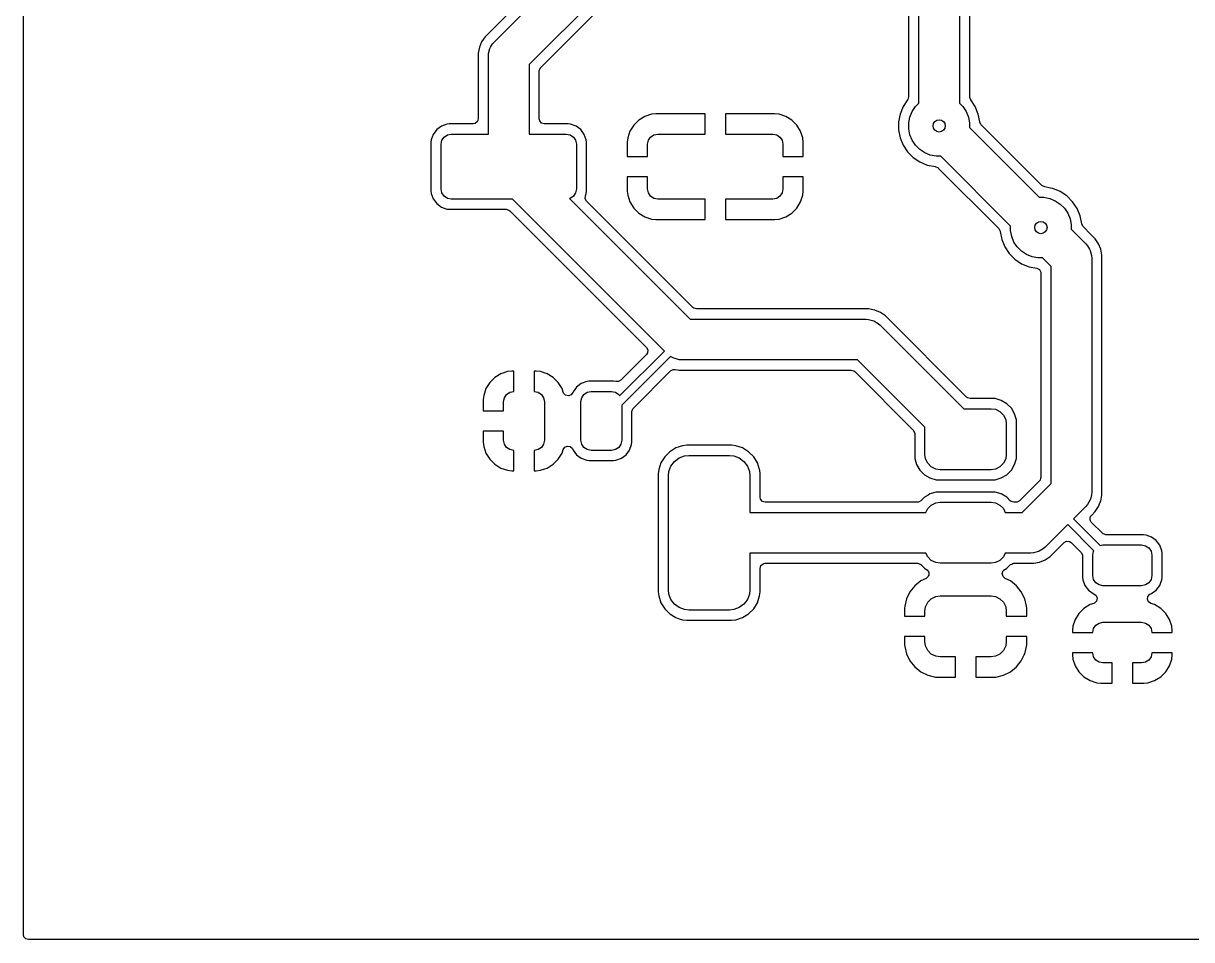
# Model space of a CAD drawing. Extents: x 0 to 90, y 0 to 55.
# Drawn here: x 0 to 28.7, y 0 to 22.52 of the extents above; entities that cross this region are included whole.
import ezdxf

# ---------------------------------------------------------------- set-up
doc = ezdxf.new("R2010")
doc.units = 0
doc.layers.add('BLACK', color=7, linetype='CONTINUOUS')

msp = doc.modelspace()

# ---------------------------------------------------------------- linework, layer by layer
at = {"layer": 'BLACK', "linetype": 'CONTINUOUS'}
for p, q in [((0.0005, 19.597864), (0.0005, 26.076677)), ((12.975682, 23.824548), (11.342054, 22.190922)), ((11.571449, 22.066054), (13.262501, 23.757106)), ((21.7495, 23.62392), (21.7495, 20.71461)), ((22, 20.555553), (22, 23.55)), ((14.419608, 23.5), (12.425002, 21.505394)), ((23, 23.342893), (23, 20.555553)), ((12.711821, 21.437952), (14.487049, 23.213181)), ((23.2505, 20.71461), (23.2505, 23.18777)), ((11.299084, 22.126612), (11.259916, 22.067993)), ((11.29915, 22.126713), (11.299084, 22.126612)), ((11.342048, 22.190915), (11.29915, 22.126713)), ((11.342054, 22.190922), (11.342048, 22.190915)), ((11.203342, 21.931408), (11.174502, 21.786421)), ((11.203345, 21.931418), (11.203342, 21.931408)), ((11.259916, 22.067993), (11.203345, 21.931418)), ((11.429279, 21.777764), (11.463062, 21.903843)), ((11.463062, 21.903843), (11.478977, 21.931408)), ((11.478977, 21.931408), (11.528325, 22.016882)), ((11.528325, 22.016882), (11.52834, 22.016897)), ((11.52834, 22.016897), (11.571449, 22.066054)), ((11.174502, 21.786421), (11.174502, 20.174499)), ((11.425002, 21.712501), (11.429279, 21.777748)), ((11.425002, 19.8), (11.425002, 21.712501)), ((11.429279, 21.777748), (11.429279, 21.777764)), ((12.425002, 21.505394), (12.425002, 19.8)), ((12.675502, 21.350271), (12.695187, 21.41731)), ((12.675502, 20.174499), (12.675502, 21.350271)), ((12.695187, 21.41731), (12.711821, 21.437952)), ((21.7495, 20.71461), (21.729815, 20.647571)), ((23.251334, 20.700255), (23.2505, 20.71461)), ((23.275282, 20.643867), (23.251334, 20.700255)), ((21.613364, 20.473907), (21.53795, 20.291839)), ((21.613371, 20.47392), (21.613364, 20.473907)), ((21.724771, 20.640641), (21.613371, 20.47392)), ((21.729815, 20.647571), (21.724771, 20.640641)), ((21.838559, 20.353548), (21.920242, 20.475795)), ((21.920242, 20.475795), (22, 20.555553)), ((23, 20.555553), (23.079758, 20.475795)), ((23.079758, 20.475795), (23.161441, 20.353548)), ((23.273755, 20.642847), (23.275282, 20.643867)), ((23.277139, 20.637782), (23.273755, 20.642847)), ((23.386632, 20.473914), (23.277139, 20.637782)), ((23.462051, 20.291835), (23.386632, 20.473914)), ((11.154817, 20.10746), (11.102013, 20.061705)), ((11.174502, 20.174499), (11.154817, 20.10746)), ((12.686708, 20.122987), (12.675502, 20.174499)), ((12.732463, 20.070183), (12.686708, 20.122987)), ((15.119154, 20.142315), (14.995184, 20.018345)), ((15.268375, 20.234356), (15.119154, 20.142315)), ((15.26838, 20.234358), (15.268375, 20.234356)), ((15.434802, 20.289505), (15.26838, 20.234358)), ((15.537513, 20.299998), (15.434802, 20.289505)), ((15.537528, 20.299999), (15.537513, 20.299998)), ((16.75, 20.299999), (15.537528, 20.299999)), ((16.75, 19.8), (16.75, 20.299999)), ((18.46248, 20.299999), (17.25, 20.299999)), ((17.25, 20.299999), (17.25, 19.8)), ((18.56519, 20.289506), (18.46248, 20.299999)), ((18.565197, 20.289505), (18.56519, 20.289506)), ((18.731619, 20.234358), (18.565197, 20.289505)), ((18.731624, 20.234356), (18.731619, 20.234358)), ((18.880845, 20.142315), (18.731624, 20.234356)), ((19.004815, 20.018345), (18.880845, 20.142315)), ((21.537947, 20.291829), (21.4995, 20.098543)), ((21.4995, 20.098543), (21.4995, 19.901456)), ((21.53795, 20.291839), (21.537947, 20.291829)), ((21.753611, 20.073513), (21.782295, 20.217714)), ((21.782295, 20.217714), (21.838559, 20.353548)), ((23.161441, 20.353548), (23.217705, 20.217714)), ((23.217705, 20.217714), (23.246389, 20.073513)), ((23.500499, 20.098543), (23.462051, 20.291835)), ((23.501168, 20.095181), (23.500499, 20.098543)), ((23.502504, 20.086701), (23.501168, 20.095181)), ((10.154954, 19.907544), (10.068708, 19.792335)), ((10.154957, 19.907547), (10.154954, 19.907544)), ((10.270166, 19.993793), (10.154957, 19.907547)), ((10.270173, 19.993797), (10.270166, 19.993793)), ((10.405018, 20.044091), (10.270173, 19.993797)), ((10.416259, 20.045299), (10.405018, 20.044091)), ((10.46463, 20.050499), (10.416259, 20.045299)), ((11.050502, 20.050499), (10.46463, 20.050499)), ((11.102013, 20.061705), (11.050502, 20.050499)), ((12.799501, 20.050499), (12.732463, 20.070183)), ((13.385375, 20.0505), (12.799501, 20.050499)), ((13.444985, 20.044091), (13.385375, 20.0505)), ((13.579833, 19.993796), (13.444985, 20.044091)), ((13.695048, 19.907546), (13.579833, 19.993796)), ((13.781298, 19.792331), (13.695048, 19.907546)), ((14.903141, 19.869119), (14.847994, 19.702697)), ((14.903143, 19.869124), (14.903141, 19.869119)), ((14.995184, 20.018345), (14.903143, 19.869124)), ((19.096856, 19.869124), (19.004815, 20.018345)), ((19.096858, 19.869119), (19.096856, 19.869124)), ((19.152005, 19.702697), (19.096858, 19.869119)), ((21.4995, 19.901456), (21.499499, 19.901456)), ((21.499499, 19.901456), (21.537947, 19.70817)), ((21.753611, 19.926487), (21.753611, 20.073513)), ((21.782295, 19.782286), (21.753611, 19.926487)), ((23.246389, 20.073513), (23.246389, 19.960717)), ((23.246389, 19.960717), (24.960717, 18.246389)), ((23.535987, 20.02538), (23.502504, 20.086701)), ((25.025387, 18.53598), (23.535987, 20.02538)), ((0.0005, 13.274986), (0.0005, 19.597864)), ((10.012003, 19.597877), (10.012002, 19.597864)), ((10.012002, 19.597864), (10.012002, 18.402129)), ((10.01841, 19.657482), (10.012003, 19.597883)), ((10.012003, 19.597883), (10.012003, 19.597877)), ((10.068704, 19.792328), (10.01841, 19.657482)), ((10.068708, 19.792335), (10.068704, 19.792328)), ((10.262502, 19.55), (10.281532, 19.645671)), ((10.262502, 18.45), (10.262502, 19.55)), ((10.281532, 19.645671), (10.335725, 19.726777)), ((10.335725, 19.726777), (10.416831, 19.78097)), ((10.416831, 19.78097), (10.512502, 19.8)), ((10.512502, 19.8), (11.425002, 19.8)), ((12.425002, 19.8), (13.337502, 19.8)), ((13.337502, 19.8), (13.433173, 19.78097)), ((13.433173, 19.78097), (13.514279, 19.726777)), ((13.514279, 19.726777), (13.568472, 19.645671)), ((13.568472, 19.645671), (13.587502, 19.55)), ((13.587502, 19.55), (13.587502, 18.45)), ((13.831593, 19.657483), (13.781298, 19.792331)), ((13.837773, 19.599986), (13.831593, 19.657483)), ((13.837999, 19.597883), (13.837773, 19.599986)), ((13.838, 19.597877), (13.837999, 19.597883)), ((13.838001, 19.597869), (13.838, 19.597877)), ((13.838001, 19.037947), (13.838001, 19.597869)), ((14.847993, 19.70269), (14.8375, 19.599986)), ((14.8375, 19.599986), (14.8375, 19.25)), ((14.847994, 19.702697), (14.847993, 19.70269)), ((15.3375, 19.55), (15.35653, 19.645671)), ((15.3375, 19.25), (15.3375, 19.55)), ((15.35653, 19.645671), (15.410723, 19.726777)), ((15.410723, 19.726777), (15.491829, 19.78097)), ((15.491829, 19.78097), (15.5875, 19.8)), ((15.5875, 19.8), (16.75, 19.8)), ((17.25, 19.8), (18.4125, 19.8)), ((18.4125, 19.8), (18.508171, 19.78097)), ((18.508171, 19.78097), (18.589277, 19.726777)), ((18.589277, 19.726777), (18.64347, 19.645671)), ((18.64347, 19.645671), (18.6625, 19.55)), ((18.6625, 19.55), (18.6625, 19.25)), ((19.162498, 19.599986), (19.152005, 19.702697)), ((19.162499, 19.599971), (19.162498, 19.599986)), ((19.162499, 19.25), (19.162499, 19.599971)), ((21.537947, 19.70817), (21.53795, 19.70816)), ((21.53795, 19.70816), (21.613364, 19.526092)), ((21.613364, 19.526092), (21.613371, 19.526079)), ((21.613371, 19.526079), (21.72286, 19.362218)), ((21.838559, 19.646452), (21.782295, 19.782286)), ((21.920242, 19.524205), (21.838559, 19.646452)), ((22.024205, 19.420242), (21.920242, 19.524205)), ((14.8375, 19.25), (15.3375, 19.25)), ((18.6625, 19.25), (19.162499, 19.25)), ((21.72286, 19.362218), (21.722863, 19.362214)), ((21.722863, 19.362214), (21.862214, 19.222863)), ((22.146452, 19.338559), (22.024205, 19.420242)), ((22.282286, 19.282295), (22.146452, 19.338559)), ((22.426487, 19.253611), (22.282286, 19.282295)), ((22.539283, 19.253611), (22.426487, 19.253611)), ((24.253611, 17.539283), (22.539283, 19.253611)), ((13.838002, 18.402127), (13.838001, 19.037947)), ((21.862214, 19.222863), (21.862218, 19.22286)), ((21.862218, 19.22286), (22.026079, 19.113371)), ((22.026079, 19.113371), (22.026092, 19.113364)), ((22.026092, 19.113364), (22.20816, 19.03795)), ((22.20816, 19.03795), (22.20817, 19.037947)), ((22.20817, 19.037947), (22.407434, 18.998311)), ((22.407434, 18.998311), (22.407076, 18.996514)), ((22.407076, 18.996514), (22.463902, 18.973555)), ((22.463902, 18.973555), (22.474621, 18.96401)), ((22.474621, 18.96401), (23.96401, 17.474621)), ((15.3375, 18.75), (14.837501, 18.75)), ((14.837501, 18.75), (14.837501, 18.400013)), ((15.3375, 18.45), (15.3375, 18.75)), ((19.1625, 18.75), (18.6625, 18.75)), ((18.6625, 18.75), (18.6625, 18.45)), ((19.1625, 18.400026), (19.1625, 18.75)), ((10.012002, 18.402129), (10.012003, 18.402123)), ((10.012003, 18.402123), (10.01841, 18.342516)), ((10.281532, 18.354329), (10.262502, 18.45)), ((13.587502, 18.45), (13.568472, 18.354329)), ((13.831593, 18.342517), (13.837775, 18.400013)), ((13.837775, 18.400013), (13.838002, 18.402127)), ((14.837501, 18.400013), (14.847994, 18.297302)), ((15.35653, 18.354329), (15.3375, 18.45)), ((18.6625, 18.45), (18.64347, 18.354329)), ((19.152006, 18.297309), (19.162499, 18.400013)), ((19.162499, 18.400013), (19.1625, 18.400026)), ((25.036126, 18.526421), (25.025387, 18.53598)), ((25.092924, 18.503491), (25.036126, 18.526421)), ((25.092566, 18.501689), (25.092924, 18.503491)), ((25.235022, 18.473351), (25.092566, 18.501689)), ((25.291835, 18.462051), (25.235022, 18.473351)), ((25.473914, 18.386632), (25.291835, 18.462051)), ((25.637782, 18.277139), (25.473914, 18.386632)), ((10.01841, 18.342516), (10.068704, 18.207671)), ((10.068704, 18.207671), (10.068708, 18.207664)), ((10.068708, 18.207664), (10.154954, 18.092455)), ((10.154954, 18.092455), (10.154957, 18.092452)), ((10.154957, 18.092452), (10.270166, 18.006206)), ((10.335725, 18.273223), (10.281532, 18.354329)), ((10.416831, 18.21903), (10.335725, 18.273223)), ((10.512502, 18.2), (10.416831, 18.21903)), ((12.017896, 18.2), (10.512502, 18.2)), ((15.750737, 14.467157), (12.017896, 18.2)), ((13.433173, 18.21903), (13.416412, 18.215696)), ((13.416412, 18.215696), (16.382109, 15.25)), ((13.514279, 18.273223), (13.433173, 18.21903)), ((13.568472, 18.354329), (13.514279, 18.273223)), ((13.803456, 18.21075), (13.808439, 18.28044)), ((13.836939, 18.149429), (13.803456, 18.21075)), ((13.808439, 18.28044), (13.831593, 18.342517)), ((15.162449, 16.82392), (13.836939, 18.149429)), ((14.847994, 18.297302), (14.903141, 18.13088)), ((14.903141, 18.13088), (14.903143, 18.130875)), ((14.903143, 18.130875), (14.995184, 17.981654)), ((15.410723, 18.273223), (15.35653, 18.354329)), ((15.491829, 18.21903), (15.410723, 18.273223)), ((15.5875, 18.2), (15.491829, 18.21903)), ((16.75, 18.2), (15.5875, 18.2)), ((16.75, 17.7), (16.75, 18.2)), ((18.4125, 18.2), (17.25, 18.2)), ((17.25, 18.2), (17.25, 17.7)), ((18.508171, 18.21903), (18.4125, 18.2)), ((18.589277, 18.273223), (18.508171, 18.21903)), ((18.64347, 18.354329), (18.589277, 18.273223)), ((19.004815, 17.981654), (19.096856, 18.130875)), ((19.096856, 18.130875), (19.096858, 18.13088)), ((19.096858, 18.13088), (19.152005, 18.297302)), ((19.152005, 18.297302), (19.152006, 18.297309)), ((24.960717, 18.246389), (25.073513, 18.246389)), ((25.073513, 18.246389), (25.217714, 18.217705)), ((25.217714, 18.217705), (25.353548, 18.161441)), ((25.353548, 18.161441), (25.475795, 18.079758)), ((25.777139, 18.137782), (25.637782, 18.277139)), ((25.886632, 17.973914), (25.777139, 18.137782)), ((10.270166, 18.006206), (10.270173, 18.006202)), ((10.270173, 18.006202), (10.405019, 17.955908)), ((10.405019, 17.955908), (10.405018, 17.955908)), ((10.405018, 17.955908), (10.464618, 17.949501)), ((10.464618, 17.949501), (10.464621, 17.9495)), ((10.464621, 17.9495), (10.464629, 17.9495)), ((10.464629, 17.9495), (11.862771, 17.9495)), ((11.862771, 17.9495), (11.92981, 17.929815)), ((11.92981, 17.929815), (11.950452, 17.913181)), ((11.950452, 17.913181), (15.308796, 14.554838)), ((14.995184, 17.981654), (15.119154, 17.857684)), ((15.119154, 17.857684), (15.268375, 17.765643)), ((18.731624, 17.765643), (18.880845, 17.857684)), ((18.880845, 17.857684), (19.004815, 17.981654)), ((25.475795, 18.079758), (25.579758, 17.975795)), ((25.579758, 17.975795), (25.661441, 17.853548)), ((25.661441, 17.853548), (25.717705, 17.717714)), ((25.962051, 17.791835), (25.886632, 17.973914)), ((15.268375, 17.765643), (15.26838, 17.765641)), ((15.26838, 17.765641), (15.434802, 17.710494)), ((15.434802, 17.710494), (15.434809, 17.710493)), ((15.434809, 17.710493), (15.537513, 17.7)), ((15.537513, 17.7), (16.75, 17.7)), ((17.25, 17.7), (18.462471, 17.7)), ((18.462471, 17.7), (18.462487, 17.700001)), ((18.462487, 17.700001), (18.565197, 17.710494)), ((18.565197, 17.710494), (18.731619, 17.765641)), ((18.731619, 17.765641), (18.731624, 17.765643)), ((24.253611, 17.426487), (24.253611, 17.539283)), ((25.717705, 17.717714), (25.746389, 17.573513)), ((25.746389, 17.573513), (25.746389, 17.460717)), ((25.962052, 17.791829), (25.962051, 17.791835)), ((26.001169, 17.595176), (25.962052, 17.791829)), ((26.002504, 17.5867), (26.001169, 17.595176)), ((26.035987, 17.525379), (26.002504, 17.5867)), ((26.228416, 17.332951), (26.035987, 17.525379)), ((23.96401, 17.474621), (23.997495, 17.413298)), ((23.997495, 17.413298), (23.99883, 17.404822)), ((23.99883, 17.404822), (24.037947, 17.20817)), ((24.282295, 17.282286), (24.253611, 17.426487)), ((24.338559, 17.146452), (24.282295, 17.282286)), ((25.746389, 17.460717), (26.103553, 17.103554)), ((26.332951, 17.228416), (26.228416, 17.332951)), ((26.415084, 17.105495), (26.332951, 17.228416)), ((24.037947, 17.20817), (24.03795, 17.20816)), ((24.03795, 17.20816), (24.113364, 17.026092)), ((24.113364, 17.026092), (24.113371, 17.026079)), ((24.113371, 17.026079), (24.22286, 16.862218)), ((24.420242, 17.024205), (24.338559, 17.146452)), ((24.524205, 16.920242), (24.420242, 17.024205)), ((26.103553, 17.103554), (26.146668, 17.054389)), ((26.146668, 17.054389), (26.146677, 17.054381)), ((26.146677, 17.054381), (26.196022, 16.968913)), ((26.196022, 16.968913), (26.21194, 16.941342)), ((26.21194, 16.941342), (26.245723, 16.815263)), ((26.471658, 16.968913), (26.415084, 17.105495)), ((26.471659, 16.968907), (26.471658, 16.968913)), ((26.5005, 16.82392), (26.471659, 16.968907)), ((16.44955, 15.536819), (15.162449, 16.82392)), ((24.22286, 16.862218), (24.222863, 16.862214)), ((24.222863, 16.862214), (24.362214, 16.722863)), ((24.362214, 16.722863), (24.362218, 16.72286)), ((24.362218, 16.72286), (24.526079, 16.613371)), ((24.646452, 16.838559), (24.524205, 16.920242)), ((24.782286, 16.782295), (24.646452, 16.838559)), ((24.926487, 16.753611), (24.782286, 16.782295)), ((25.039282, 16.753611), (24.926487, 16.753611)), ((25.25, 16.542893), (25.039282, 16.753611)), ((26.245723, 16.815263), (26.245723, 16.815247)), ((26.245723, 16.815247), (26.25, 16.75)), ((26.25, 16.75), (26.25, 11)), ((26.5005, 10.926079), (26.5005, 16.82392)), ((24.526079, 16.613371), (24.526092, 16.613364)), ((24.526092, 16.613364), (24.70816, 16.53795)), ((24.70816, 16.53795), (24.70817, 16.537947)), ((24.70817, 16.537947), (24.899692, 16.499851)), ((24.899692, 16.499851), (24.961603, 16.467466)), ((24.961603, 16.467466), (24.996177, 16.40675)), ((24.996177, 16.40675), (24.9995, 16.378234)), ((24.9995, 16.378234), (24.9995, 11.362229)), ((25.25, 11.207106), (25.25, 16.542893)), ((16.470192, 15.520185), (16.44955, 15.536819)), ((16.537231, 15.5005), (16.470192, 15.520185)), ((20.773918, 15.5005), (16.537231, 15.5005)), ((20.77392, 15.5005), (20.773918, 15.5005)), ((20.871462, 15.481096), (20.77392, 15.5005)), ((16.382109, 15.25), (20.7, 15.25)), ((20.7, 15.25), (20.765248, 15.245723)), ((20.765248, 15.245723), (20.765263, 15.245723)), ((20.765263, 15.245723), (20.891342, 15.21194)), ((20.918913, 15.471658), (20.871462, 15.481096)), ((21.055495, 15.415084), (20.918913, 15.471658)), ((21.104729, 15.382186), (21.055495, 15.415084)), ((21.178416, 15.332952), (21.104729, 15.382186)), ((23.174552, 13.336813), (21.178416, 15.332952)), ((20.891342, 15.21194), (21.004381, 15.146677)), ((21.004381, 15.146677), (21.004396, 15.146661)), ((21.004396, 15.146661), (21.053553, 15.103553)), ((21.053553, 15.103553), (23.107107, 13.05)), ((14.65024, 13.36666), (15.750737, 14.467157)), ((15.308796, 14.379476), (14.679929, 13.750609)), ((15.308796, 14.554838), (15.342281, 14.493515)), ((15.337297, 14.423823), (15.308796, 14.379476)), ((15.342281, 14.493515), (15.337297, 14.423823)), ((15.901765, 14.335341), (14.699999, 13.133575)), ((15.98366, 14.28806), (15.901765, 14.335341)), ((16.010303, 14.28092), (15.98366, 14.28806)), ((16.109739, 14.254277), (16.010303, 14.28092)), ((16.109754, 14.254277), (16.109739, 14.254277)), ((16.175002, 14.25), (16.109754, 14.254277)), ((20.492894, 14.25), (16.175002, 14.25)), ((22.15, 12.592893), (20.492894, 14.25)), ((11.581655, 13.817315), (11.457685, 13.693345)), ((11.730876, 13.909356), (11.581655, 13.817315)), ((11.730881, 13.909358), (11.730876, 13.909356)), ((11.897303, 13.964505), (11.730881, 13.909358)), ((12.000014, 13.974998), (11.897303, 13.964505)), ((12.000029, 13.974999), (12.000014, 13.974998)), ((12.050001, 13.974999), (12.000029, 13.974999)), ((12.050001, 13.475), (12.050001, 13.974999)), ((12.599981, 13.974999), (12.550001, 13.974998)), ((12.550001, 13.974998), (12.550001, 13.475)), ((12.702691, 13.964506), (12.599981, 13.974999)), ((12.702698, 13.964505), (12.702691, 13.964506)), ((12.86912, 13.909358), (12.702698, 13.964505)), ((12.869125, 13.909356), (12.86912, 13.909358)), ((13.018346, 13.817315), (12.869125, 13.909356)), ((13.142316, 13.693345), (13.018346, 13.817315)), ((14.986817, 13.066133), (15.90333, 13.982646)), ((15.90333, 13.982646), (15.964653, 14.016131)), ((15.964653, 14.016131), (16.015204, 14.016582)), ((16.015204, 14.016582), (16.072246, 14.005235)), ((16.072246, 14.005235), (16.072245, 14.005234)), ((16.072245, 14.005234), (16.101078, 13.9995)), ((16.101078, 13.9995), (16.101084, 13.9995)), ((16.101084, 13.9995), (16.101085, 13.9995)), ((16.101085, 13.9995), (16.24892, 13.9995)), ((16.24892, 13.9995), (20.33777, 13.9995)), ((20.33777, 13.9995), (20.404809, 13.979815)), ((20.404809, 13.979815), (20.425451, 13.963181)), ((20.425451, 13.963181), (21.863181, 12.52545)), ((11.365642, 13.544119), (11.310495, 13.377697)), ((11.365644, 13.544124), (11.365642, 13.544119)), ((11.457685, 13.693345), (11.365644, 13.544124)), ((13.234357, 13.544124), (13.142316, 13.693345)), ((13.23436, 13.544117), (13.234357, 13.544124)), ((13.26493, 13.451863), (13.23436, 13.544117)), ((13.592451, 13.582544), (13.506205, 13.467335)), ((13.592454, 13.582547), (13.592451, 13.582544)), ((13.707663, 13.668793), (13.592454, 13.582547)), ((13.70767, 13.668797), (13.707663, 13.668793)), ((13.842515, 13.719091), (13.70767, 13.668797)), ((13.853756, 13.720299), (13.842515, 13.719091)), ((13.902127, 13.725499), (13.853756, 13.720299)), ((14.497872, 13.7255), (13.902127, 13.725499)), ((14.557482, 13.719091), (14.497872, 13.7255)), ((14.557491, 13.719087), (14.557482, 13.719091)), ((14.563728, 13.717614), (14.557491, 13.719087)), ((14.618606, 13.717124), (14.563728, 13.717614)), ((14.679929, 13.750609), (14.618606, 13.717124)), ((0.0005, 12.225013), (0.0005, 13.274986)), ((11.310494, 13.37769), (11.300001, 13.274986)), ((11.300001, 13.274986), (11.300001, 13)), ((11.310495, 13.377697), (11.310494, 13.37769)), ((11.800001, 13.225), (11.819031, 13.320671)), ((11.800001, 13), (11.800001, 13.225)), ((11.819031, 13.320671), (11.873224, 13.401777)), ((11.873224, 13.401777), (11.95433, 13.45597)), ((11.95433, 13.45597), (12.050001, 13.475)), ((12.550001, 13.475), (12.645672, 13.45597)), ((12.645672, 13.45597), (12.726778, 13.401777)), ((12.726778, 13.401777), (12.780971, 13.320671)), ((12.780971, 13.320671), (12.800001, 13.225)), ((12.800001, 13.225), (12.800001, 12.275)), ((13.273803, 13.43144), (13.26493, 13.451863)), ((13.323208, 13.382034), (13.273803, 13.43144)), ((13.391481, 13.367182), (13.323208, 13.382034)), ((13.456946, 13.391598), (13.391481, 13.367182)), ((13.498817, 13.447532), (13.456946, 13.391598)), ((13.506199, 13.467323), (13.498817, 13.447532)), ((13.506205, 13.467335), (13.506199, 13.467323)), ((13.699999, 13.225), (13.719029, 13.320671)), ((13.699999, 12.275), (13.699999, 13.225)), ((13.719029, 13.320671), (13.773222, 13.401777)), ((13.773222, 13.401777), (13.854328, 13.45597)), ((13.854328, 13.45597), (13.949999, 13.475)), ((13.949999, 13.475), (14.449999, 13.475)), ((14.449999, 13.475), (14.54567, 13.45597)), ((14.54567, 13.45597), (14.626776, 13.401777)), ((14.626776, 13.401777), (14.65024, 13.36666)), ((23.195189, 13.320183), (23.174552, 13.336813)), ((23.262227, 13.300499), (23.195189, 13.320183)), ((23.838163, 13.3005), (23.262227, 13.300499)), ((23.873627, 13.297709), (23.838163, 13.3005)), ((24.02539, 13.253618), (23.873627, 13.297709)), ((24.16142, 13.17317), (24.02539, 13.253618)), ((11.300001, 13), (11.800001, 13)), ((14.699999, 13.133575), (14.699999, 12.275)), ((14.950498, 12.978452), (14.970182, 13.045491)), ((14.950499, 12.227127), (14.950498, 12.978452)), ((14.970182, 13.045491), (14.986817, 13.066133)), ((23.107107, 13.05), (23.775, 13.05)), ((23.775, 13.05), (23.882001, 13.03441)), ((23.882001, 13.03441), (23.992904, 12.980193)), ((23.992904, 12.980193), (24.080193, 12.892904)), ((24.27317, 13.06142), (24.16142, 13.17317)), ((24.353618, 12.92539), (24.27317, 13.06142)), ((24.397709, 12.773627), (24.353618, 12.92539)), ((24.080193, 12.892904), (24.13441, 12.782001)), ((24.13441, 12.782001), (24.15, 12.675)), ((24.15, 12.675), (24.15, 11.925)), ((24.400499, 12.738162), (24.397709, 12.773627)), ((24.4005, 11.861837), (24.400499, 12.738162)), ((11.800001, 12.5), (11.300002, 12.5)), ((11.300002, 12.5), (11.300002, 12.225013)), ((11.800001, 12.275), (11.800001, 12.5)), ((21.863181, 12.52545), (21.896666, 12.464127)), ((21.896666, 12.464127), (21.8995, 12.437769)), ((21.8995, 12.437769), (21.8995, 11.861849)), ((22.15, 11.925), (22.15, 12.592893)), ((0.0005, 11.450016), (0.0005, 12.225013)), ((11.300002, 12.225013), (11.310495, 12.122302)), ((11.310495, 12.122302), (11.365642, 11.95588)), ((11.819031, 12.179329), (11.800001, 12.275)), ((11.873224, 12.098223), (11.819031, 12.179329)), ((11.95433, 12.04403), (11.873224, 12.098223)), ((12.726778, 12.098223), (12.645672, 12.04403)), ((12.780971, 12.179329), (12.726778, 12.098223)), ((12.800001, 12.275), (12.780971, 12.179329)), ((13.26493, 12.048137), (13.304702, 12.105582)), ((13.304702, 12.105582), (13.369218, 12.132405)), ((13.369218, 12.132405), (13.437994, 12.12009)), ((13.437994, 12.12009), (13.489194, 12.072547)), ((13.489194, 12.072547), (13.498817, 12.052469)), ((13.719029, 12.179329), (13.699999, 12.275)), ((13.773222, 12.098223), (13.719029, 12.179329)), ((13.854328, 12.04403), (13.773222, 12.098223)), ((14.626776, 12.098223), (14.54567, 12.04403)), ((14.680969, 12.179329), (14.626776, 12.098223)), ((14.699999, 12.275), (14.680969, 12.179329)), ((14.893796, 12.032671), (14.94409, 12.167517)), ((14.94409, 12.167517), (14.950499, 12.227127)), ((16.030667, 12.084814), (15.881345, 11.992712)), ((16.197204, 12.139999), (16.030667, 12.084814)), ((16.299981, 12.150498), (16.197204, 12.139999)), ((16.299985, 12.150498), (16.299981, 12.150498)), ((16.299993, 12.150499), (16.299985, 12.150498)), ((17.40001, 12.1505), (16.299993, 12.150499)), ((17.502798, 12.139999), (17.40001, 12.1505)), ((17.669335, 12.084814), (17.502798, 12.139999)), ((17.818657, 11.992712), (17.669335, 12.084814)), ((11.365642, 11.95588), (11.365644, 11.955875)), ((11.365644, 11.955875), (11.457685, 11.806654)), ((11.457685, 11.806654), (11.581655, 11.682684)), ((12.050001, 12.025), (11.95433, 12.04403)), ((12.050001, 11.525), (12.050001, 12.025)), ((12.645672, 12.04403), (12.550001, 12.025)), ((12.550001, 12.025), (12.550001, 11.524999)), ((13.018346, 11.682684), (13.142316, 11.806654)), ((13.142316, 11.806654), (13.234357, 11.955875)), ((13.234357, 11.955875), (13.234359, 11.95588)), ((13.234359, 11.95588), (13.26493, 12.048137)), ((13.498817, 12.052469), (13.506201, 12.032672)), ((13.506201, 12.032672), (13.506205, 12.032664)), ((13.506205, 12.032664), (13.592451, 11.917455)), ((13.592451, 11.917455), (13.592454, 11.917452)), ((13.592454, 11.917452), (13.707663, 11.831206)), ((13.707663, 11.831206), (13.70767, 11.831202)), ((13.70767, 11.831202), (13.842512, 11.78091)), ((13.842512, 11.78091), (13.842513, 11.780909)), ((13.842513, 11.780909), (13.842516, 11.780909)), ((13.842516, 11.780909), (13.902126, 11.7745)), ((13.949999, 12.025), (13.854328, 12.04403)), ((13.902126, 11.7745), (13.902134, 11.7745)), ((13.902134, 11.7745), (13.902135, 11.7745)), ((13.902135, 11.7745), (14.497869, 11.7745)), ((14.449999, 12.025), (13.949999, 12.025)), ((14.54567, 12.04403), (14.449999, 12.025)), ((14.497869, 11.7745), (14.497875, 11.774501)), ((14.497875, 11.774501), (14.557482, 11.780908)), ((14.557482, 11.780908), (14.692327, 11.831202)), ((14.692327, 11.831202), (14.692334, 11.831206)), ((14.692334, 11.831206), (14.807543, 11.917452)), ((14.807543, 11.917452), (14.807546, 11.917455)), ((14.807546, 11.917455), (14.893792, 12.032664)), ((14.893792, 12.032664), (14.893796, 12.032671)), ((15.757289, 11.868656), (15.665187, 11.719334)), ((15.881345, 11.992712), (15.757289, 11.868656)), ((15.996448, 11.753553), (16.110377, 11.838839)), ((16.110377, 11.838839), (16.243718, 11.888573)), ((16.243718, 11.888573), (16.350001, 11.9)), ((16.350001, 11.9), (17.350001, 11.9)), ((17.350001, 11.9), (17.456284, 11.888573)), ((17.456284, 11.888573), (17.589625, 11.838839)), ((17.589625, 11.838839), (17.703554, 11.753553)), ((17.942713, 11.868656), (17.818657, 11.992712)), ((18.034815, 11.719334), (17.942713, 11.868656)), ((21.8995, 11.861849), (21.899501, 11.861824)), ((21.899501, 11.861824), (21.902291, 11.826372)), ((21.902291, 11.826372), (21.94638, 11.674614)), ((22.16559, 11.817999), (22.15, 11.925)), ((22.219807, 11.707096), (22.16559, 11.817999)), ((24.13441, 11.817999), (24.080193, 11.707096)), ((24.15, 11.925), (24.13441, 11.817999)), ((24.353618, 11.67461), (24.397709, 11.826373)), ((24.397709, 11.826373), (24.4005, 11.861837)), ((11.581655, 11.682684), (11.730876, 11.590643)), ((11.730876, 11.590643), (11.730881, 11.590641)), ((11.730881, 11.590641), (11.897303, 11.535494)), ((11.897303, 11.535494), (11.89731, 11.535493)), ((11.89731, 11.535493), (12.000014, 11.525)), ((12.000014, 11.525), (12.050001, 11.525)), ((12.550001, 11.524999), (12.599971, 11.525)), ((12.599971, 11.525), (12.599989, 11.525001)), ((12.599989, 11.525001), (12.702698, 11.535494)), ((12.702698, 11.535494), (12.80946, 11.570872)), ((12.80946, 11.570872), (12.86912, 11.590641)), ((12.86912, 11.590641), (12.869125, 11.590643)), ((12.869125, 11.590643), (13.018346, 11.682684)), ((15.610001, 11.552795), (15.599501, 11.450016)), ((15.610002, 11.552795), (15.610001, 11.552795)), ((15.665187, 11.719334), (15.610002, 11.552797)), ((15.610002, 11.552797), (15.610002, 11.552795)), ((15.850001, 11.4), (15.861428, 11.506283)), ((15.861428, 11.506283), (15.911162, 11.639624)), ((15.911162, 11.639624), (15.996448, 11.753553)), ((17.703554, 11.753553), (17.78884, 11.639624)), ((17.78884, 11.639624), (17.838574, 11.506283)), ((17.838574, 11.506283), (17.850001, 11.4)), ((18.09, 11.552797), (18.034815, 11.719334)), ((18.091768, 11.535493), (18.09, 11.552797)), ((18.100499, 11.450018), (18.091768, 11.535493)), ((21.94638, 11.674614), (21.946382, 11.674609)), ((21.946382, 11.674609), (22.026827, 11.538583)), ((22.026827, 11.538583), (22.026834, 11.538574)), ((22.026834, 11.538574), (22.138574, 11.426834)), ((22.307096, 11.619807), (22.219807, 11.707096)), ((22.417999, 11.56559), (22.307096, 11.619807)), ((22.525, 11.55), (22.417999, 11.56559)), ((23.775, 11.55), (22.525, 11.55)), ((23.882001, 11.56559), (23.775, 11.55)), ((23.992904, 11.619807), (23.882001, 11.56559)), ((24.080193, 11.707096), (23.992904, 11.619807)), ((24.161425, 11.426834), (24.273165, 11.538574)), ((24.273165, 11.538574), (24.273172, 11.538583)), ((24.273172, 11.538583), (24.353617, 11.674609)), ((24.353617, 11.674609), (24.353618, 11.67461)), ((0.0005, 7.248903), (0.0005, 11.450016)), ((15.599501, 11.450016), (15.599501, 8.549998)), ((15.850001, 8.6), (15.850001, 11.4)), ((17.850001, 11.4), (17.850001, 10.5)), ((18.1005, 11.450001), (18.100499, 11.450018)), ((18.1005, 10.8745), (18.1005, 11.450001)), ((22.138574, 11.426834), (22.138583, 11.426827)), ((22.138583, 11.426827), (22.274609, 11.346382)), ((22.274609, 11.346382), (22.274614, 11.34638)), ((22.274614, 11.34638), (22.426366, 11.302292)), ((22.426366, 11.302292), (22.426379, 11.30229)), ((22.426379, 11.30229), (22.461836, 11.2995)), ((22.461836, 11.2995), (22.461837, 11.2995)), ((22.461837, 11.2995), (23.83815, 11.2995)), ((23.83815, 11.2995), (23.838175, 11.299501)), ((23.838175, 11.299501), (23.873627, 11.302291)), ((23.873627, 11.302291), (24.025385, 11.34638)), ((24.025385, 11.34638), (24.02539, 11.346382)), ((24.02539, 11.346382), (24.161416, 11.426827)), ((24.161416, 11.426827), (24.161425, 11.426834)), ((24.963183, 11.274551), (24.792048, 11.103416)), ((24.963191, 11.274561), (24.963183, 11.274551)), ((24.979815, 11.29519), (24.963191, 11.274561)), ((24.980577, 11.297786), (24.979815, 11.29519)), ((24.984332, 11.302802), (24.980577, 11.297786)), ((24.990855, 11.332788), (24.984332, 11.302802)), ((24.9995, 11.362229), (24.990855, 11.332788)), ((25.021454, 10.97856), (25.25, 11.207106)), ((22.228043, 10.926079), (22.138582, 10.873172)), ((22.274609, 10.953618), (22.228043, 10.926079)), ((22.426372, 10.997709), (22.274609, 10.953618)), ((22.458309, 11.000221), (22.426372, 10.997709)), ((22.461823, 11.000498), (22.458309, 11.000221)), ((22.461825, 11.000498), (22.461823, 11.000498)), ((22.461837, 11.000499), (22.461825, 11.000498)), ((23.838162, 11.0005), (22.461837, 11.000499)), ((23.873626, 10.997709), (23.838162, 11.0005)), ((24.025389, 10.953618), (23.873626, 10.997709)), ((24.161419, 10.87317), (24.025389, 10.953618)), ((24.787707, 11.099074), (24.475451, 10.786819)), ((24.542894, 10.5), (25.021446, 10.978553)), ((24.792046, 11.103413), (24.787707, 11.099074)), ((24.792048, 11.103416), (24.792046, 11.103413)), ((25.021446, 10.978553), (25.021454, 10.97856)), ((26.245723, 10.934737), (26.21578, 10.822989)), ((26.25, 11), (26.245723, 10.934752)), ((26.245723, 10.934752), (26.245723, 10.934737)), ((26.471659, 10.781092), (26.5005, 10.926079)), ((18.111706, 10.822989), (18.1005, 10.8745)), ((18.157461, 10.770185), (18.111706, 10.822989)), ((18.2245, 10.7505), (18.157461, 10.770185)), ((21.964546, 10.7505), (18.2245, 10.7505)), ((21.990904, 10.753334), (21.964546, 10.7505)), ((22.052227, 10.786819), (21.990904, 10.753334)), ((22.138573, 10.873165), (22.052227, 10.786819)), ((22.138582, 10.873172), (22.138573, 10.873165)), ((22.219806, 10.592904), (22.307095, 10.680193)), ((22.307095, 10.680193), (22.417998, 10.73441)), ((22.417998, 10.73441), (22.524999, 10.75)), ((22.524999, 10.75), (23.774999, 10.75)), ((23.774999, 10.75), (23.882, 10.73441)), ((23.882, 10.73441), (23.992903, 10.680193)), ((23.992903, 10.680193), (24.080192, 10.592904)), ((24.161424, 10.873165), (24.161419, 10.87317)), ((24.247771, 10.786819), (24.161424, 10.873165)), ((24.268413, 10.770185), (24.247771, 10.786819)), ((24.335452, 10.7505), (24.268413, 10.770185)), ((24.38777, 10.7505), (24.335452, 10.7505)), ((24.414128, 10.753334), (24.38777, 10.7505)), ((24.475451, 10.786819), (24.414128, 10.753334)), ((26.103553, 10.646447), (25.799263, 10.342157)), ((26.146668, 10.69561), (26.103553, 10.646447)), ((26.146677, 10.695619), (26.146668, 10.69561)), ((26.21194, 10.808658), (26.146677, 10.695619)), ((26.21578, 10.822989), (26.21194, 10.808658)), ((26.352661, 10.551082), (26.415084, 10.644505)), ((26.415084, 10.644505), (26.458989, 10.7505)), ((26.458989, 10.7505), (26.471656, 10.781082)), ((26.471656, 10.781082), (26.471659, 10.781092)), ((17.850001, 10.5), (22.174388, 10.5)), ((22.174388, 10.5), (22.219806, 10.592904)), ((24.080192, 10.592904), (24.12561, 10.5)), ((24.12561, 10.5), (24.542894, 10.5)), ((25.799263, 10.342157), (26.455288, 9.686132)), ((26.205787, 10.327232), (26.210609, 10.356201)), ((26.210609, 10.356201), (26.212704, 10.385491)), ((26.212704, 10.385491), (26.216532, 10.391783)), ((26.216532, 10.391783), (26.21726, 10.396154)), ((26.21726, 10.396154), (26.230661, 10.415007)), ((26.230661, 10.415007), (26.236994, 10.425415)), ((26.236994, 10.425415), (26.239038, 10.427671)), ((26.239038, 10.427671), (26.332951, 10.521584)), ((26.332951, 10.521584), (26.352661, 10.551082)), ((25.657842, 10.200735), (25.103553, 9.646447)), ((26.301591, 9.556986), (25.657842, 10.200735)), ((26.208145, 10.321749), (26.205787, 10.327232)), ((26.20772, 10.315799), (26.208145, 10.321749)), ((26.221791, 10.290029), (26.20772, 10.315799)), ((26.233398, 10.263049), (26.221791, 10.290029)), ((26.238345, 10.259712), (26.233398, 10.263049)), ((26.241205, 10.254476), (26.238345, 10.259712)), ((26.508868, 9.986812), (26.241205, 10.254476)), ((25.228421, 9.417052), (25.570161, 9.758793)), ((25.570161, 9.758793), (25.631484, 9.792278)), ((25.631484, 9.792278), (25.701175, 9.787294)), ((25.701175, 9.787294), (25.745523, 9.758793)), ((25.745523, 9.758793), (25.988181, 9.516135)), ((26.529505, 9.970182), (26.508868, 9.986812)), ((26.596543, 9.950498), (26.529505, 9.970182)), ((27.522873, 9.950499), (26.596543, 9.950498)), ((27.582483, 9.94409), (27.522873, 9.950499)), ((27.717331, 9.893795), (27.582483, 9.94409)), ((27.832546, 9.807545), (27.717331, 9.893795)), ((27.918796, 9.69233), (27.832546, 9.807545)), ((22.174388, 9.5), (17.850001, 9.5)), ((17.850001, 9.5), (17.850001, 8.6)), ((22.219806, 9.407096), (22.174388, 9.5)), ((24.12561, 9.5), (24.080192, 9.407096)), ((24.75, 9.5), (24.12561, 9.5)), ((24.815248, 9.504277), (24.75, 9.5)), ((24.815263, 9.504277), (24.815248, 9.504277)), ((24.941342, 9.53806), (24.815263, 9.504277)), ((24.954523, 9.54567), (24.941342, 9.53806)), ((25.054381, 9.603323), (24.954523, 9.54567)), ((25.054396, 9.603338), (25.054381, 9.603323)), ((25.103553, 9.646447), (25.054396, 9.603338)), ((25.988181, 9.516135), (26.021666, 9.454812)), ((26.275, 9.449999), (26.29403, 9.54567)), ((26.29403, 9.54567), (26.301591, 9.556986)), ((26.455288, 9.686132), (26.525, 9.699999)), ((26.525, 9.699999), (27.475, 9.699999)), ((27.475, 9.699999), (27.570671, 9.680969)), ((27.570671, 9.680969), (27.651777, 9.626776)), ((27.651777, 9.626776), (27.70597, 9.54567)), ((27.70597, 9.54567), (27.725, 9.449999)), ((27.969091, 9.557482), (27.918796, 9.69233)), ((27.975499, 9.497871), (27.969091, 9.557482)), ((27.9755, 8.902126), (27.975499, 9.497871)), ((18.100501, 9.1255), (18.120186, 9.192539)), ((18.120186, 9.192539), (18.17299, 9.238294)), ((18.17299, 9.238294), (18.224501, 9.2495)), ((18.224501, 9.2495), (21.964546, 9.2495)), ((21.964546, 9.2495), (21.98905, 9.242304)), ((21.98905, 9.242304), (22.014378, 9.239046)), ((22.014378, 9.239046), (22.025099, 9.231719)), ((22.025099, 9.231719), (22.031585, 9.229815)), ((22.031585, 9.229815), (22.044349, 9.220408)), ((22.044349, 9.220408), (22.048445, 9.216963)), ((22.048445, 9.216963), (22.138579, 9.12683)), ((22.307095, 9.319807), (22.219806, 9.407096)), ((22.417998, 9.26559), (22.307095, 9.319807)), ((22.524999, 9.25), (22.417998, 9.26559)), ((23.774999, 9.25), (22.524999, 9.25)), ((23.882, 9.26559), (23.774999, 9.25)), ((23.992903, 9.319807), (23.882, 9.26559)), ((24.080192, 9.407096), (23.992903, 9.319807)), ((24.161419, 9.12683), (24.251547, 9.216958)), ((24.251547, 9.216958), (24.25565, 9.220408)), ((24.25565, 9.220408), (24.282937, 9.232383)), ((24.282937, 9.232383), (24.309094, 9.246666)), ((24.309094, 9.246666), (24.317554, 9.247575)), ((24.317554, 9.247575), (24.319629, 9.248486)), ((24.319629, 9.248486), (24.322208, 9.248076)), ((24.322208, 9.248076), (24.335452, 9.2495)), ((24.335452, 9.2495), (24.82392, 9.2495)), ((24.82392, 9.2495), (24.968907, 9.27834)), ((24.968907, 9.27834), (24.968917, 9.278343)), ((24.968917, 9.278343), (25.105491, 9.334913)), ((25.105491, 9.334913), (25.154729, 9.367813)), ((25.154729, 9.367812), (25.228414, 9.417046)), ((25.154729, 9.367813), (25.154729, 9.367812)), ((25.228414, 9.417046), (25.228421, 9.417052)), ((26.021666, 9.454812), (26.0245, 9.428454)), ((26.0245, 9.428454), (26.0245, 8.902128)), ((26.275, 8.949999), (26.275, 9.449999)), ((27.725, 9.449999), (27.725, 8.949999)), ((18.100501, 8.549991), (18.100501, 9.1255)), ((22.138579, 9.12683), (22.196086, 9.09282)), ((22.206725, 8.898809), (22.196061, 8.893746)), ((22.196086, 9.09282), (22.203943, 9.086214)), ((22.203943, 9.086214), (22.217821, 9.065308)), ((22.211091, 8.905829), (22.206725, 8.898809)), ((22.220801, 8.913636), (22.211091, 8.905829)), ((22.217821, 9.065308), (22.234946, 9.046967)), ((22.23037, 8.93683), (22.220801, 8.913636)), ((22.243623, 8.958141), (22.23037, 8.93683)), ((22.234946, 9.046967), (22.236813, 9.036698)), ((22.236813, 9.036698), (22.242586, 9.028003)), ((22.242586, 9.028003), (22.242958, 9.00291)), ((22.242958, 9.00291), (22.247448, 8.978225)), ((22.247448, 8.978225), (22.243468, 8.968578)), ((22.243468, 8.968578), (22.243623, 8.958141)), ((24.05192, 8.995274), (24.07374, 9.06165)), ((24.06945, 8.927639), (24.05192, 8.995274)), ((24.120763, 8.880218), (24.06945, 8.927639)), ((24.07374, 9.06165), (24.096055, 9.086215)), ((24.096055, 9.086215), (24.103907, 9.092818)), ((24.103907, 9.092818), (24.161419, 9.12683)), ((26.0245, 8.902128), (26.024501, 8.902122)), ((26.024501, 8.902122), (26.030908, 8.842515)), ((26.29403, 8.854328), (26.275, 8.949999)), ((27.725, 8.949999), (27.70597, 8.854328)), ((27.969091, 8.842516), (27.9755, 8.902126)), ((21.902632, 8.697366), (21.783392, 8.549025)), ((21.902633, 8.697367), (21.902632, 8.697366)), ((22.050974, 8.816607), (21.902633, 8.697367)), ((22.050977, 8.816609), (22.050974, 8.816607)), ((22.179234, 8.880218), (22.050977, 8.816609)), ((22.196061, 8.893746), (22.179234, 8.880218)), ((24.249027, 8.816605), (24.120763, 8.880218)), ((24.397366, 8.697367), (24.249027, 8.816605)), ((24.397367, 8.697366), (24.397366, 8.697367)), ((24.516607, 8.549025), (24.397367, 8.697366)), ((26.030908, 8.842515), (26.081202, 8.70767)), ((26.081202, 8.70767), (26.081206, 8.707663)), ((26.081206, 8.707663), (26.167452, 8.592454)), ((26.348223, 8.773222), (26.29403, 8.854328)), ((26.429329, 8.719029), (26.348223, 8.773222)), ((26.525, 8.699999), (26.429329, 8.719029)), ((27.475, 8.699999), (26.525, 8.699999)), ((27.570671, 8.719029), (27.475, 8.699999)), ((27.651777, 8.773222), (27.570671, 8.719029)), ((27.70597, 8.854328), (27.651777, 8.773222)), ((27.832547, 8.592454), (27.918793, 8.707663)), ((27.918793, 8.707663), (27.918797, 8.70767)), ((27.918797, 8.70767), (27.935561, 8.752617)), ((27.935561, 8.752617), (27.969091, 8.842516)), ((15.599501, 8.549998), (15.599502, 8.549981)), ((15.599502, 8.549981), (15.610001, 8.447203)), ((15.610001, 8.447203), (15.610002, 8.4472)), ((15.610002, 8.4472), (15.665186, 8.280668)), ((15.861428, 8.493717), (15.850001, 8.6)), ((15.911162, 8.360376), (15.861428, 8.493717)), ((15.996448, 8.246447), (15.911162, 8.360376)), ((17.78884, 8.360376), (17.703554, 8.246447)), ((17.838574, 8.493717), (17.78884, 8.360376)), ((17.850001, 8.6), (17.838574, 8.493717)), ((18.034815, 8.280666), (18.09, 8.447203)), ((18.09, 8.447203), (18.100501, 8.549991)), ((21.698831, 8.378523), (21.652897, 8.193824)), ((21.78339, 8.549022), (21.698831, 8.378523)), ((21.783392, 8.549025), (21.78339, 8.549022)), ((22.219807, 8.292904), (22.307096, 8.380193)), ((22.307096, 8.380193), (22.417999, 8.43441)), ((22.417999, 8.43441), (22.525, 8.45)), ((22.525, 8.45), (23.775, 8.45)), ((23.775, 8.45), (23.882001, 8.43441)), ((23.882001, 8.43441), (23.992904, 8.380193)), ((23.992904, 8.380193), (24.080193, 8.292904)), ((24.516609, 8.549022), (24.516607, 8.549025)), ((24.601168, 8.378523), (24.516609, 8.549022)), ((24.647102, 8.193824), (24.601168, 8.378523)), ((26.167452, 8.592454), (26.167455, 8.592451)), ((26.167455, 8.592451), (26.282664, 8.506205)), ((26.282664, 8.506205), (26.282672, 8.506201)), ((26.282672, 8.506201), (26.302469, 8.498817)), ((26.302469, 8.498817), (26.358402, 8.456944)), ((26.358402, 8.456944), (26.382817, 8.39148)), ((26.382817, 8.39148), (26.367964, 8.323207)), ((27.617594, 8.369218), (27.629909, 8.437994)), ((27.644418, 8.304702), (27.617594, 8.369218)), ((27.629909, 8.437994), (27.677451, 8.489194)), ((27.677451, 8.489194), (27.697532, 8.498817)), ((27.697532, 8.498817), (27.717323, 8.506199)), ((27.717323, 8.506199), (27.717335, 8.506205)), ((27.717335, 8.506205), (27.832544, 8.592451)), ((27.832544, 8.592451), (27.832547, 8.592454)), ((15.665186, 8.280668), (15.665188, 8.280663)), ((15.665188, 8.280663), (15.75729, 8.131342)), ((15.75729, 8.131342), (15.881343, 8.007289)), ((16.110377, 8.161161), (15.996448, 8.246447)), ((16.243718, 8.111427), (16.110377, 8.161161)), ((16.350001, 8.1), (16.243718, 8.111427)), ((17.350001, 8.1), (16.350001, 8.1)), ((17.456284, 8.111427), (17.350001, 8.1)), ((17.589625, 8.161161), (17.456284, 8.111427)), ((17.703554, 8.246447), (17.589625, 8.161161)), ((17.818657, 8.007288), (17.942713, 8.131344)), ((17.942713, 8.131344), (18.034815, 8.280666)), ((21.652897, 8.193824), (21.65, 8.151096)), ((21.65, 8.151096), (21.65, 7.95)), ((22.15, 8.075), (22.16559, 8.182001)), ((22.15, 7.95), (22.15, 8.075)), ((22.16559, 8.182001), (22.219807, 8.292904)), ((24.080193, 8.292904), (24.13441, 8.182001)), ((24.13441, 8.182001), (24.15, 8.075)), ((24.15, 8.075), (24.15, 7.95)), ((24.65, 8.151096), (24.647102, 8.193824)), ((24.65, 7.95), (24.65, 8.151096)), ((26.056654, 8.142316), (25.932684, 8.018346)), ((26.205875, 8.234357), (26.056654, 8.142316)), ((26.20588, 8.234359), (26.205875, 8.234357)), ((26.298137, 8.26493), (26.20588, 8.234359)), ((26.318558, 8.273803), (26.298137, 8.26493)), ((26.367964, 8.323207), (26.318558, 8.273803)), ((27.701863, 8.26493), (27.644418, 8.304702)), ((27.794117, 8.23436), (27.701863, 8.26493)), ((27.794124, 8.234357), (27.794117, 8.23436)), ((27.943345, 8.142316), (27.794124, 8.234357)), ((28.067315, 8.018346), (27.943345, 8.142316)), ((15.881343, 8.007289), (16.030664, 7.915187)), ((16.030664, 7.915187), (16.030669, 7.915185)), ((16.030669, 7.915185), (16.114671, 7.887349)), ((16.114671, 7.887349), (16.197204, 7.860001)), ((16.197204, 7.860001), (16.197205, 7.86)), ((16.197205, 7.86), (16.29999, 7.8495)), ((16.29999, 7.8495), (16.299992, 7.8495)), ((16.299992, 7.8495), (17.400002, 7.8495)), ((17.400002, 7.8495), (17.40002, 7.849501)), ((17.40002, 7.849501), (17.502797, 7.86)), ((17.502797, 7.86), (17.5028, 7.860001)), ((17.5028, 7.860001), (17.669332, 7.915185)), ((17.669332, 7.915185), (17.669335, 7.915186)), ((17.669335, 7.915186), (17.818657, 8.007288)), ((21.65, 7.95), (22.15, 7.95)), ((24.15, 7.95), (24.65, 7.95)), ((25.840641, 7.86912), (25.785494, 7.702698)), ((25.840643, 7.869125), (25.840641, 7.86912)), ((25.932684, 8.018346), (25.840643, 7.869125)), ((26.348223, 7.726778), (26.429329, 7.780971)), ((26.429329, 7.780971), (26.525, 7.800001)), ((26.525, 7.800001), (27.475, 7.800001)), ((27.475, 7.800001), (27.570671, 7.780971)), ((27.570671, 7.780971), (27.651777, 7.726778)), ((28.159356, 7.869125), (28.067315, 8.018346)), ((28.159358, 7.86912), (28.159356, 7.869125)), ((28.214505, 7.702698), (28.159358, 7.86912)), ((25.785493, 7.702691), (25.775, 7.599987)), ((25.775, 7.599987), (25.775, 7.550001)), ((25.775, 7.550001), (26.275, 7.550001)), ((25.785494, 7.702698), (25.785493, 7.702691)), ((26.275, 7.550001), (26.29403, 7.645672)), ((26.29403, 7.645672), (26.348223, 7.726778)), ((27.651777, 7.726778), (27.70597, 7.645672)), ((27.70597, 7.645672), (27.725, 7.550001)), ((27.725, 7.550001), (28.224999, 7.550001)), ((28.224998, 7.599987), (28.214505, 7.702698)), ((28.224999, 7.599972), (28.224998, 7.599987)), ((28.224999, 7.550001), (28.224999, 7.599972)), ((0.0005, 6.247844), (0.0005, 7.248903)), ((22.15, 7.45), (21.65, 7.45)), ((21.65, 7.45), (21.65, 7.248903)), ((21.65, 7.248903), (21.652897, 7.206175)), ((21.652897, 7.206175), (21.698831, 7.021476)), ((22.15, 7.325), (22.15, 7.45)), ((22.16559, 7.217999), (22.15, 7.325)), ((22.219807, 7.107096), (22.16559, 7.217999)), ((24.13441, 7.217999), (24.080193, 7.107096)), ((24.15, 7.325), (24.13441, 7.217999)), ((24.65, 7.45), (24.15, 7.45)), ((24.15, 7.45), (24.15, 7.325)), ((24.628479, 7.131289), (24.647102, 7.206173)), ((24.647102, 7.206173), (24.65, 7.248903)), ((24.65, 7.248903), (24.65, 7.45)), ((21.698831, 7.021476), (21.78339, 6.850977)), ((22.307096, 7.019807), (22.219807, 7.107096)), ((22.417999, 6.96559), (22.307096, 7.019807)), ((22.525, 6.95), (22.417999, 6.96559)), ((22.9, 6.95), (22.525, 6.95)), ((22.9, 6.45), (22.9, 6.95)), ((23.775, 6.95), (23.4, 6.95)), ((23.4, 6.95), (23.4, 6.45)), ((23.882001, 6.96559), (23.775, 6.95)), ((23.992904, 7.019807), (23.882001, 6.96559)), ((24.080193, 7.107096), (23.992904, 7.019807)), ((24.516609, 6.850977), (24.590524, 7.000014)), ((24.590524, 7.000014), (24.601168, 7.021476)), ((24.601168, 7.021476), (24.601171, 7.021484)), ((24.601171, 7.021484), (24.628476, 7.131274)), ((24.628476, 7.131274), (24.628479, 7.131289)), ((26.275, 7.050001), (25.775001, 7.050001)), ((25.775001, 7.050001), (25.775001, 7.000014)), ((25.775001, 7.000014), (25.785494, 6.897303)), ((25.785494, 6.897303), (25.840641, 6.730881)), ((26.29403, 6.95433), (26.275, 7.050001)), ((26.348223, 6.873224), (26.29403, 6.95433)), ((27.70597, 6.95433), (27.651777, 6.873224)), ((27.725, 7.050001), (27.70597, 6.95433)), ((28.225, 7.050001), (27.725, 7.050001)), ((28.159358, 6.730881), (28.214505, 6.897303)), ((28.214505, 6.897303), (28.214506, 6.89731)), ((28.214506, 6.89731), (28.224999, 7.000014)), ((28.224999, 7.000014), (28.225, 7.000027)), ((28.225, 7.000027), (28.225, 7.050001)), ((21.78339, 6.850977), (21.783392, 6.850974)), ((21.783392, 6.850974), (21.902632, 6.702633)), ((21.902632, 6.702633), (21.902633, 6.702632)), ((21.902633, 6.702632), (22.050974, 6.583392)), ((24.249025, 6.583392), (24.397366, 6.702632)), ((24.397366, 6.702632), (24.397367, 6.702633)), ((24.397367, 6.702633), (24.516607, 6.850974)), ((24.516607, 6.850974), (24.516609, 6.850977)), ((25.840641, 6.730881), (25.840643, 6.730876)), ((25.840643, 6.730876), (25.932684, 6.581655)), ((26.429329, 6.819031), (26.348223, 6.873224)), ((26.525, 6.800001), (26.429329, 6.819031)), ((26.75, 6.800001), (26.525, 6.800001)), ((26.75, 6.300001), (26.75, 6.800001)), ((27.475, 6.800001), (27.25, 6.800001)), ((27.25, 6.800001), (27.25, 6.300001)), ((27.570671, 6.819031), (27.475, 6.800001)), ((27.651777, 6.873224), (27.570671, 6.819031)), ((28.067315, 6.581655), (28.159356, 6.730876)), ((28.159356, 6.730876), (28.159358, 6.730881)), ((22.050974, 6.583392), (22.050977, 6.58339)), ((22.050977, 6.58339), (22.221476, 6.498831)), ((22.221476, 6.498831), (22.406175, 6.452897)), ((22.406175, 6.452897), (22.448903, 6.45)), ((22.448903, 6.45), (22.9, 6.45)), ((23.4, 6.45), (23.851097, 6.45)), ((23.851097, 6.45), (23.893824, 6.452897)), ((23.893824, 6.452897), (24.078523, 6.498831)), ((24.078523, 6.498831), (24.249022, 6.58339)), ((24.249022, 6.58339), (24.249025, 6.583392)), ((25.932684, 6.581655), (26.056654, 6.457685)), ((26.056654, 6.457685), (26.205875, 6.365644)), ((26.205875, 6.365644), (26.20588, 6.365642)), ((26.20588, 6.365642), (26.372302, 6.310495)), ((27.627697, 6.310495), (27.794119, 6.365642)), ((27.794119, 6.365642), (27.794124, 6.365644)), ((27.794124, 6.365644), (27.943345, 6.457685)), ((27.943345, 6.457685), (28.067315, 6.581655)), ((0.0005, 4.852155), (0.0005, 6.247844)), ((26.372302, 6.310495), (26.372309, 6.310494)), ((26.372309, 6.310494), (26.475013, 6.300001)), ((26.475013, 6.300001), (26.75, 6.300001)), ((27.25, 6.300001), (27.52497, 6.300001)), ((27.52497, 6.300001), (27.524987, 6.300002)), ((27.524987, 6.300002), (27.627697, 6.310495)), ((0.0005, 3.08661), (0.0005, 4.852155)), ((0.0005, 0.1245), (0.0005, 3.08661)), ((0.011706, 0.072989), (0.0005, 0.1245)), ((0.057461, 0.020185), (0.011706, 0.072989)), ((0.1245, 0.0005), (0.057461, 0.020185)), ((89.8755, 0.0005), (0.1245, 0.0005))]:
    msp.add_line(p, q, dxfattribs=at)
at = {"layer": 'BLACK'}
for centre in [(22.5, 20), (25, 17.5)]:
    msp.add_circle(centre, 0.15, dxfattribs=at)

doc.saveas('drawing.dxf')
